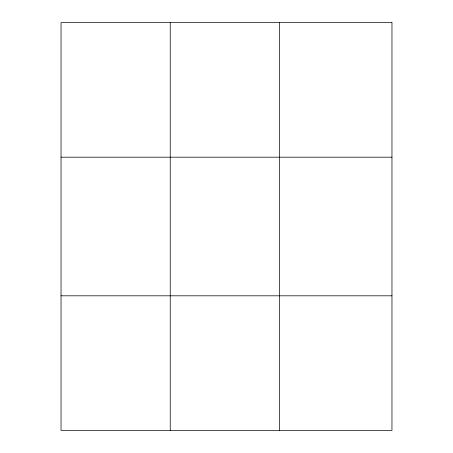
<?xml version="1.0" encoding="UTF-8"?>
<svg xmlns="http://www.w3.org/2000/svg" width="453" height="453" viewBox="0 0 453 453"><rect width="100%" height="100%" fill="white"/><g stroke="black" fill="none" stroke-linecap="round" stroke-linejoin="round"><path stroke-width="0.68" d="M170.243 22.65L170.243 430.35M279.45 22.65L279.45 430.35M61.036 157.191L391.964 157.191M61.036 295.809L391.964 295.809M391.964 22.65L391.964 430.35L61.036 430.35L61.036 22.65L391.964 22.65"/></g></svg>
